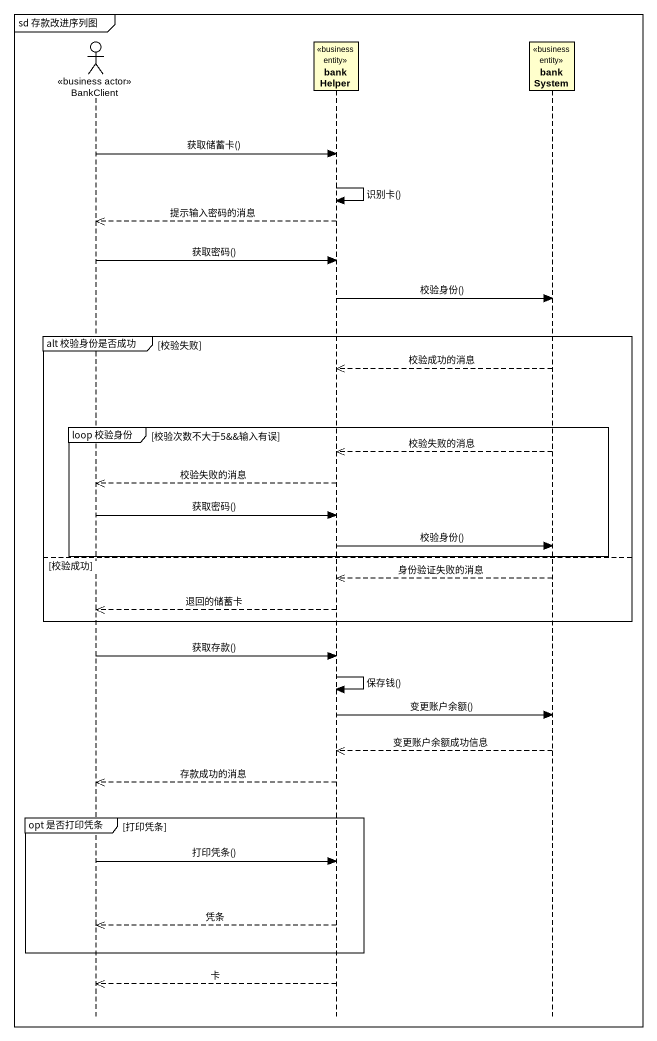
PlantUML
@startuml
mainframe sd 存款改进序列图
hide footbox
actor BankClient <<business actor>>
participant bankHelper <<business entity>>
participant bankSystem <<business entity>>

BankClient -> bankHelper : 获取储蓄卡()
bankHelper -> bankHelper : 识别卡()
bankHelper -->> BankClient : 提示输入密码的消息
BankClient -> bankHelper : 获取密码()
bankHelper -> bankSystem : 校验身份()
group alt 校验身份是否成功 [校验失败]
  bankSystem -->> bankHelper : 校验成功的消息
  group loop 校验身份 [校验次数不大于5&&输入有误]
    bankSystem -->> bankHelper : 校验失败的消息
    bankHelper -->> BankClient : 校验失败的消息
    BankClient -> bankHelper : 获取密码()
    bankHelper -> bankSystem : 校验身份()
  end
else 校验成功
  bankSystem -->> bankHelper : 身份验证失败的消息
  bankHelper -->> BankClient : 退回的储蓄卡
end
BankClient -> bankHelper : 获取存款()
bankHelper -> bankHelper : 保存钱()
bankHelper -> bankSystem : 变更账户余额()
bankSystem -->> bankHelper : 变更账户余额成功信息
bankHelper -->> BankClient : 存款成功的消息
group opt 是否打印凭条 [打印凭条]
  BankClient -> bankHelper : 打印凭条()
  bankHelper -->> BankClient : 凭条
end
bankHelper -->> BankClient : 卡
@enduml
